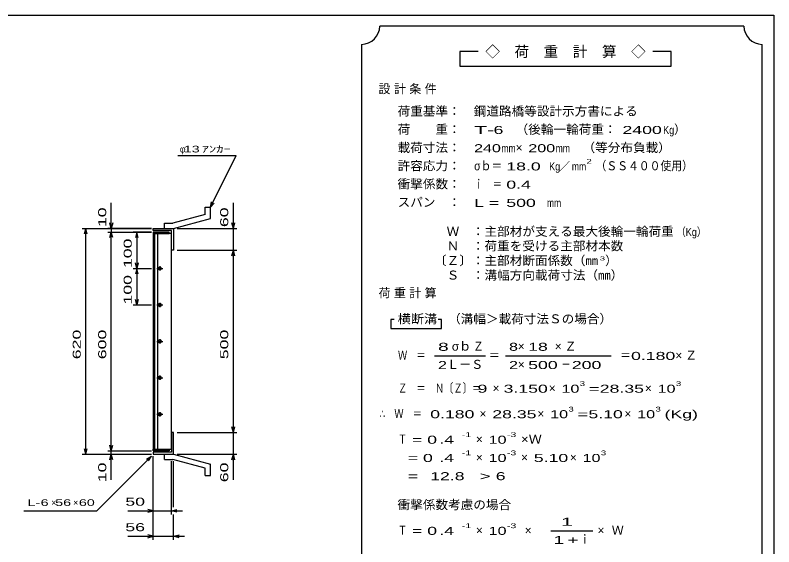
# Model space of a CAD drawing. Units: millimetres, scale not verified. Extents: x -1820 to 1731, y -1282 to 1054.
# Drawn here: x -352 to 1731, y -405 to 1054 of the extents above; entities that cross this region are included whole.
import ezdxf
from ezdxf.enums import TextEntityAlignment as Align

# ---------------------------------------------------------------- set-up
doc = ezdxf.new("R2010")
doc.units = ezdxf.units.MM
doc.header["$LTSCALE"] = 10
for name, color, linetype, lineweight in [('0_2', 150, 'Continuous', 25), ('16', 3, 'Continuous', 25), ('19', 6, 'Continuous', 25), ('22', 2, 'Continuous', 25)]:
    doc.layers.add(name, color=color, linetype=linetype, lineweight=lineweight)
doc.styles.add('ベクトル', font='')
doc.styles.get('ベクトル').set_extended_font_data('ベクトル')

msp = doc.modelspace()

# ---------------------------------------------------------------- linework, layer by layer
at = {"layer": '0_2'}
for p, q in [((-1729, 1053.5), (1731, 1053.5)), ((1731, 1053.5), (1731, -1146.5))]:
    msp.add_line(p, q, dxfattribs=at)
at = {"layer": '16'}
for p, q in [((71, 458.5), (27, 458.5)), ((27, 458.5), (27, 454)), ((71, 454), (71, 458.5)), ((27, 454), (71, 454)), ((27, 454), (27, -137)), ((77, 454), (27, 454)), ((28.5, 454), (28.5, -137)), ((31.5, -137), (31.5, 454)), ((39, 454), (39, -137)), ((77, -137), (77, 454)), ((37, 358.5), (53, 358.5)), ((47, 361.5), (43, 361.5)), ((43, 355.5), (47, 355.5)), ((45, 364.5), (45, 352.5)), ((37, 258.5), (53, 258.5)), ((47, 261.5), (43, 261.5)), ((43, 255.5), (47, 255.5)), ((45, 264.5), (45, 252.5)), ((37, 158.5), (53, 158.5)), ((47, 161.5), (43, 161.5)), ((43, 155.5), (47, 155.5)), ((45, 164.5), (45, 152.5)), ((45, 64.5), (45, 52.5)), ((37, 58.5), (53, 58.5)), ((47, 61.5), (43, 61.5)), ((43, 55.5), (47, 55.5)), ((37, -41.5), (53, -41.5)), ((47, -38.5), (43, -38.5)), ((45, -35.5), (45, -47.5)), ((43, -44.5), (47, -44.5)), ((27, -137), (71, -137)), ((27, -141.5), (27, -137)), ((27, -137), (77, -137)), ((71, -141.5), (27, -141.5)), ((71, -137), (71, -141.5))]:
    msp.add_line(p, q, dxfattribs=at)
for centre, radius, start, end in [((43, 358.5), 3, 90, 270), ((45, 358.5), 4, 46.6, 133.4), ((45, 358.5), 4, 226.6, 313.4), ((47, 358.5), 3, 270, 90), ((43, 258.5), 3, 90, 270), ((45, 258.5), 4, 46.6, 133.4), ((45, 258.5), 4, 226.6, 313.4), ((47, 258.5), 3, 270, 90), ((43, 158.5), 3, 90, 270), ((45, 158.5), 4, 46.6, 133.4), ((45, 158.5), 4, 226.6, 313.4), ((47, 158.5), 3, 270, 90), ((45, 58.5), 4, 46.6, 133.4), ((43, 58.5), 3, 90, 270), ((45, 58.5), 4, 226.6, 313.4), ((47, 58.5), 3, 270, 90), ((43, -41.5), 3, 90, 270), ((45, -41.5), 4, 46.6, 133.4), ((47, -41.5), 3, 270, 90), ((45, -41.5), 4, 226.6, 313.4)]:
    msp.add_arc(centre, radius, start, end, dxfattribs=at)
at = {"layer": '19'}
for p, q in [((170, 526.5), (184, 526.5)), ((170, 506.5), (170, 526.5)), ((184, 495.5), (184, 526.5)), ((170, 506.5), (81, 482.5)), ((58, 482.5), (81, 482.5)), ((58, 468.5), (58, 482.5)), ((83, 468.5), (184, 495.5)), ((27, 462.5), (27, 468.5)), ((27, 468.5), (82, 468.5)), ((77, 462.5), (27, 462.5)), ((58, 468.5), (83, 468.5)), ((77, 408.5), (77, 462.5)), ((82, 468.5), (83, 467.5)), ((83, 467.5), (83, 408.5)), ((83, 408.5), (77, 408.5)), ((83, -91.5), (77, -91.5)), ((77, -91.5), (77, -145.5)), ((83, -150.5), (83, -91.5)), ((27, -145.5), (27, -151.5)), ((77, -145.5), (27, -145.5)), ((27, -151.5), (82, -151.5)), ((58, -151.5), (83, -151.5)), ((58, -165.5), (58, -151.5)), ((58, -165.5), (81, -165.5)), ((170, -189.5), (81, -165.5)), ((82, -151.5), (83, -150.5)), ((83, -151.5), (184, -178.5)), ((184, -209.5), (184, -178.5)), ((170, -209.5), (170, -189.5)), ((170, -209.5), (184, -209.5))]:
    msp.add_line(p, q, dxfattribs=at)
at = {"layer": '22', "color": 4}
for p, q in [((1649, 1023.5), (649, 1023.5)), ((599, 973.5), (599, -576.5)), ((1699, -576.5), (1699, 973.5)), ((919, 953.5), (869, 953.5)), ((869, 953.5), (869, 913.5)), ((1449, 953.5), (1399, 953.5)), ((1449, 913.5), (1449, 953.5)), ((869, 913.5), (1449, 913.5)), ((95, 668.5), (255, 668.5)), ((184, 526.5), (255, 668.5)), ((-88, 468.5), (-88, 538.5)), ((184, 526.5), (187, 541.1)), ((184, 526.5), (194, 537.5)), ((247, 468.5), (247, 538.5)), ((-88, 468.5), (-92, 483.5)), ((-84, 483.5), (-88, 468.5)), ((247, 468.5), (243, 483.5)), ((247, 468.5), (251, 483.5)), ((-168, 468.5), (22, 468.5)), ((-162, 453.5), (-158, 468.5)), ((-154, 453.5), (-158, 468.5)), ((-158, -151.5), (-158, 468.5)), ((22, 468.5), (-98, 468.5)), ((-98, 458.5), (22, 458.5)), ((-92, 443.5), (-88, 458.5)), ((-88, 468.5), (-88, 458.5)), ((-84, 443.5), (-88, 458.5)), ((-88, -141.5), (-88, 458.5)), ((22, 458.5), (-28, 458.5)), ((-18, 458.5), (-22, 443.5)), ((-14, 443.5), (-18, 458.5)), ((-18, 458.5), (-18, 358.5)), ((93, 468.5), (257, 468.5)), ((247, 408.5), (247, 468.5)), ((93, 408.5), (257, 408.5)), ((243, 393.5), (247, 408.5)), ((251, 393.5), (247, 408.5)), ((247, -91.5), (247, 408.5)), ((-28, 358.5), (22, 358.5)), ((-18, 358.5), (-22, 373.5)), ((-18, 358.5), (-22, 343.5)), ((-14, 373.5), (-18, 358.5)), ((-14, 343.5), (-18, 358.5)), ((-18, 358.5), (-18, 258.5)), ((-18, 258.5), (-22, 273.5)), ((-14, 273.5), (-18, 258.5)), ((-28, 258.5), (22, 258.5)), ((689, 218.5), (679, 218.5)), ((679, 218.5), (679, 193.5)), ((819, 218.5), (809, 218.5)), ((819, 193.5), (819, 218.5)), ((679, 193.5), (819, 193.5)), ((799, 118.5), (939, 118.5)), ((994, 118.5), (1284, 118.5)), ((247, -91.5), (243, -76.5)), ((247, -91.5), (251, -76.5)), ((93, -91.5), (257, -91.5)), ((247, -151.5), (247, -91.5)), ((-158, -151.5), (-162, -136.5)), ((-158, -151.5), (-154, -136.5)), ((-98, -141.5), (22, -141.5)), ((-88, -141.5), (-92, -126.5)), ((-88, -141.5), (-84, -126.5)), ((-88, -151.5), (-88, -141.5)), ((-168, -151.5), (22, -151.5)), ((-128, -306.5), (22, -156.5)), ((-98, -151.5), (22, -151.5)), ((-92, -166.5), (-88, -151.5)), ((-84, -166.5), (-88, -151.5)), ((-88, -221.5), (-88, -151.5)), ((9, -164.5), (22, -156.5)), ((14, -169.5), (22, -156.5)), ((27, -316.5), (27, -156.5)), ((27, -386.5), (27, -156.5)), ((93, -151.5), (257, -151.5)), ((243, -166.5), (247, -151.5)), ((251, -166.5), (247, -151.5)), ((247, -221.5), (247, -151.5)), ((77, -316.5), (77, -170.5)), ((83, -296.5), (83, -170.5)), ((-328, -306.5), (-128, -306.5)), ((-43, -306.5), (27, -306.5)), ((27, -306.5), (12, -302.5)), ((12, -310.5), (27, -306.5)), ((27, -306.5), (77, -306.5)), ((77, -306.5), (92, -302.5)), ((92, -310.5), (77, -306.5)), ((77, -306.5), (107, -306.5)), ((83, -386.5), (83, -316.5)), ((27, -376.5), (12, -372.5)), ((83, -376.5), (98, -372.5)), ((1119, -361.5), (1234, -361.5)), ((-43, -376.5), (27, -376.5)), ((12, -380.5), (27, -376.5)), ((27, -376.5), (83, -376.5)), ((98, -380.5), (83, -376.5)), ((83, -376.5), (113, -376.5))]:
    msp.add_line(p, q, dxfattribs=at)
for centre, start, end in [((599, 1023.5), 270, 0), ((1699, 1023.5), 180, 270)]:
    msp.add_arc(centre, 50, start, end, dxfattribs=at)

# ---------------------------------------------------------------- texts
at = {"layer": '22', "style": 'ベクトル'}
for s, height, p in [('◇\u3000荷\u3000重\u3000計\u3000算\u3000◇', 29.33, (939, 953.5)), ('）', 24.19, (1457, 740)), ('φ', 18.33, (100, 686)), ('×', 24.19, (1022, 690)), ('／', 21.99, (1141.5, 638.5)), ('）', 24.19, (1268, 380)), ('σｂ', 24.19, (847, 145)), ('×', 24.19, (1028, 145)), ('Ｌ－Ｓ', 24.19, (834, 95)), ('×', 24.19, (1028, 95)), ('×', 24.19, (959, 30)), ('×', 24.19, (1113, 30)), ('×', 24.19, (1377, 30)), ('×', 24.19, (923, -40)), ('×', 24.19, (1082, -40)), ('×', 24.19, (1321, -40)), ('×', 24.19, (913, -110)), ('×', 24.19, (913, -160)), ('×', 24.19, (1037, -160)), ('×', 24.19, (1171, -160)), ('×', 18.33, (-253, -284)), ('×', 18.33, (-193, -284)), ('×', 24.19, (913, -360)), ('×', 24.19, (1047, -360)), ('×', 24.19, (1247, -360)), ('Ｗ', 24.19, (1286, -360)), ('ｉ', 24.19, (1195.5, -385))]:
    msp.add_text(s, height=height, dxfattribs=at).set_placement(p, align=Align.MIDDLE_LEFT)
for s, height, width, p in [('荷重基準：\u3000', 24.19, 1.05, (698, 790)), ('鋼道路橋等設計示方書による', 24.19, 1.05, (907, 790)), ('荷\u3000\u3000重：\u3000', 24.19, 1.05, (698, 740)), ('（後輪一輪荷重：', 24.19, 1.05, (1022, 740)), ('T-', 21.99, 2, (908, 738.5)), (' 6 ', 21.99, 1.65, (948, 738.5)), (' 2400', 21.99, 1.65, (1302, 738.5)), ('Kg', 21.99, 0.85, (1427, 738.5)), (' 13 ', 18.33, 1.6, (100, 686)), ('ｱﾝｶｰ', 18.33, 1.6, (160, 686)), ('載荷寸法：\u3000', 24.19, 1.05, (698, 690)), ('240', 21.99, 1.5, (908, 688.5)), ('mm', 21.99, 0.8, (983, 688.5)), ('200', 21.99, 1.5, (1057, 688.5)), ('mm', 21.99, 0.8, (1132, 688.5)), ('\u3000（等分布負載）', 24.19, 1.05, (1171, 690)), ('許容応力：\u3000', 24.19, 1.05, (698, 640)), ('σｂ＝', 24.19, 0.9, (908, 640)), (' 18.0', 21.99, 1.65, (983, 638.5)), ('Kg', 21.99, 0.85, (1114, 638.5)), ('2', 13.2, 1.5, (1216.5, 652.5)), ('（ＳＳ４００使用）', 24.19, 0.9, (1241.5, 640)), ('mm', 21.99, 0.8, (1176.5, 638.5)), ('衝撃係数：\u3000', 24.19, 1.05, (698, 590)), ('ｉ\u3000＝', 24.19, 0.75, (908, 590)), (' 0.4', 21.99, 1.65, (983, 588.5)), ('スパン\u3000：\u3000', 24.19, 1.05, (698, 540)), ('L =', 21.99, 1.65, (908, 538.5)), (' 500 ', 21.99, 1.65, (983, 538.5)), ('mm', 21.99, 0.8, (1108, 538.5)), ('\u3000Ｗ\u3000：主部材が支える最大後輪一輪荷重', 24.19, 1.05, (798, 460)), ('（Kg）', 21.99, 0.85, (1463, 458.5)), ('\u3000Ｎ\u3000：荷重を受ける主部材本数', 24.19, 1.05, (798, 420)), ('〔Ｚ〕：主部材断面係数（㎜', 24.19, 1.05, (798, 380)), ('3', 11, 1.8, (1253, 386)), ('\u3000Ｓ\u3000：溝幅方向載荷寸法（㎜）', 24.19, 1.05, (798, 340)), ('横断溝', 24.19, 1.1, (698, 220)), ('\u3000（溝幅＞載荷寸法Ｓの場合）', 24.19, 1.05, (802, 220)), ('8', 21.99, 1.8, (809, 143.5)), ('Ｚ', 24.19, 0.9, (905, 145)), ('8', 21.99, 1.5, (1004, 143.5)), (' 18 ', 21.99, 1.65, (1043, 143.5)), ('Ｗ\u3000＝', 24.19, 0.75, (699, 120)), ('＝', 24.19, 0.9, (949, 120)), ('＝', 24.19, 0.9, (1309, 120)), ('0.180', 21.99, 1.65, (1339, 118.5)), ('2', 21.99, 1.5, (809, 93.5)), ('2', 21.99, 1.5, (1004, 93.5)), (' 500 ', 21.99, 1.65, (1043, 93.5)), (' 200 ', 21.99, 1.65, (1163, 93.5)), ('－', 24.19, 0.75, (1148, 95)), ('Ｚ\u3000＝\u3000Ｎ〔Ｚ〕＝', 24.19, 0.75, (699, 30)), ('3', 13.2, 1.5, (1198, 42.5)), ('3', 13.2, 1.5, (1462, 42.5)), (' 9 ', 21.99, 1.65, (904, 28.5)), ('3.150', 21.99, 1.65, (989, 28.5)), ('10', 21.99, 1.5, (1148, 28.5)), ('=', 21.99, 1.7, (1223, 28.5)), ('28.35', 21.99, 1.65, (1253, 28.5)), ('10', 21.99, 1.5, (1412, 28.5)), ('3', 13.2, 1.5, (1167, -27.5)), ('3', 13.2, 1.5, (1406, -27.5)), ('∴\u3000Ｗ\u3000＝', 24.19, 0.75, (649, -40)), (' 0.180', 21.99, 1.65, (774, -41.5)), ('28.35', 21.99, 1.65, (958, -41.5)), ('10', 21.99, 1.5, (1117, -41.5)), ('=', 21.99, 1.7, (1192, -41.5)), ('5.10', 21.99, 1.65, (1222, -41.5)), ('10', 21.99, 1.5, (1356, -41.5)), ('(Kg)', 21.99, 1.65, (1431, -41.5)), ('Ｔ', 24.19, 0.75, (699, -110)), (' = 0', 21.99, 1.65, (724, -111.5)), (' .4 ', 21.99, 1.65, (799, -111.5)), ('-1', 13.2, 1.65, (874, -97.5)), ('10', 21.99, 1.5, (948, -111.5)), ('-3', 13.2, 1.65, (998, -97.5)), ('×Ｗ', 24.19, 1.1, (1037, -110)), ('-1', 13.2, 1.65, (874, -147.5)), ('-3', 13.2, 1.65, (998, -147.5)), ('3', 13.2, 1.5, (1256, -147.5)), ('  = 0', 21.99, 1.65, (699, -161.5)), (' .4 ', 21.99, 1.65, (799, -161.5)), ('10', 21.99, 1.5, (948, -161.5)), ('5.10', 21.99, 1.65, (1072, -161.5)), ('10', 21.99, 1.5, (1206, -161.5)), ('  =', 21.99, 1.65, (699, -211.5)), (' 12.8', 21.99, 1.65, (774, -211.5)), ('>', 21.99, 1.7, (924, -211.5)), (' 6 ', 21.99, 1.65, (954, -211.5)), (' 50 ', 21.99, 1.65, (-63, -281.5)), ('L-', 18.33, 1.6, (-318, -284)), (' 6 ', 18.33, 1.6, (-293, -284)), (' 56 ', 18.33, 1.6, (-253, -284)), (' 60 ', 18.33, 1.6, (-188, -284)), ('衝撃係数考慮の場合', 24.19, 1.05, (698, -290)), (' 56 ', 21.99, 1.65, (-63, -351.5)), ('Ｔ', 24.19, 0.75, (699, -360)), (' = 0', 21.99, 1.65, (724, -361.5)), (' .4 ', 21.99, 1.65, (799, -361.5)), ('-1', 13.2, 1.65, (874, -347.5)), ('10', 21.99, 1.5, (948, -361.5)), ('-3', 13.2, 1.65, (998, -347.5))]:
    msp.add_text(s, height=height, dxfattribs=dict(at, width=width)).set_placement(p, align=Align.MIDDLE_LEFT)
at = {"layer": '22', "style": 'ベクトル', "width": 1.65}
for s, p in [(' 10 ', (-113, 458.5)), (' 60 ', (222, 458.5)), (' 100 ', (-43, 346)), (' 100 ', (-43, 246)), (' 620 ', (-183, 96)), (' 600 ', (-113, 96)), (' 500 ', (222, 96)), (' 10 ', (-113, -241.5)), (' 60 ', (222, -241.5))]:
    msp.add_text(s, height=21.99, rotation=90, dxfattribs=at).set_placement(p, align=Align.MIDDLE_LEFT)
at = {"layer": '22', "attachment_point": 4, "style": 'ベクトル'}
for s, insert, char_height in [('\\T1.28;設計条件', (645.5, 850), 24.19), ('\\T1.28;荷重計算', (645.5, 290), 24.19), ('\\T1.42;×Ｚ', (1129.5, 145), 24.19), ('\\T1.42;×Ｚ', (1460.5, 120), 24.19), ('\\T1.25;\\W2;\\~1\\~', (1126.5, -336.5), 21.99), ('\\T1.33;\\W1.75;1+', (1126.5, -386.5), 21.99)]:
    msp.add_mtext(s, dxfattribs=dict(at, insert=insert, char_height=char_height))

doc.saveas('drawing.dxf')
